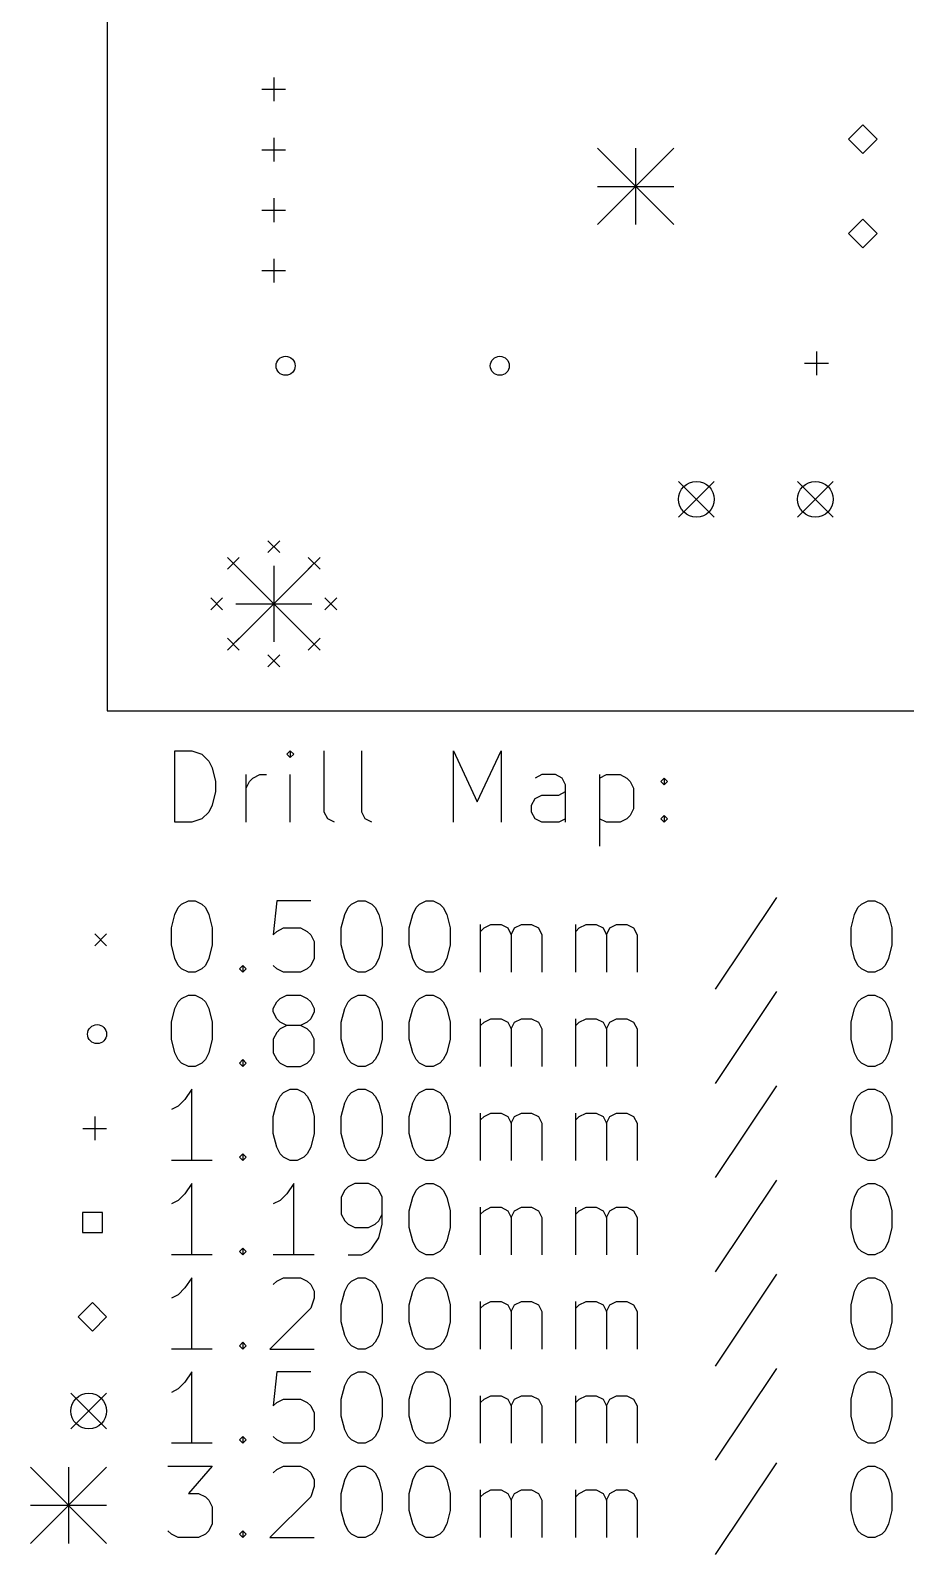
# Model space of a CAD drawing. Extents: x 1.1 to 12.3, y -11.3 to -6.1.
# Drawn here: x 1.054 to 2.502, y -11.238 to -8.717 of the extents above; entities that cross this region are included whole.
import ezdxf

# ---------------------------------------------------------------- set-up
doc = ezdxf.new("R2010")
doc.units = 0
doc.header["$MEASUREMENT"] = 0
doc.layers.add('BLACK', color=7, linetype='CONTINUOUS')

msp = doc.modelspace()

# ---------------------------------------------------------------- linework, layer by layer
at = {"layer": 'BLACK', "linetype": 'CONTINUOUS'}
for p, q in [((1.1811, -6.06299), (1.1811, -9.84252)), ((1.45669, -8.79449), (1.45669, -8.83386)), ((1.43701, -8.81417), (1.47638, -8.81417)), ((2.4315, -8.87323), (2.40787, -8.89685)), ((2.45512, -8.89685), (2.4315, -8.87323)), ((1.45669, -8.89449), (1.45669, -8.93386)), ((2.40787, -8.89685), (2.4315, -8.92047)), ((2.4315, -8.92047), (2.45512, -8.89685)), ((1.43701, -8.91417), (1.47638, -8.91417)), ((1.99252, -8.91181), (2.1185, -9.0378)), ((2.1185, -8.91181), (1.99252, -9.0378)), ((2.05551, -8.91181), (2.05551, -9.0378)), ((1.99252, -8.9748), (2.1185, -8.9748)), ((1.45669, -8.99449), (1.45669, -9.03386)), ((1.43701, -9.01417), (1.47638, -9.01417)), ((2.4315, -9.02913), (2.40787, -9.05276)), ((2.45512, -9.05276), (2.4315, -9.02913)), ((2.40787, -9.05276), (2.4315, -9.07638)), ((2.4315, -9.07638), (2.45512, -9.05276)), ((1.45669, -9.09449), (1.45669, -9.13386)), ((1.43701, -9.11417), (1.47638, -9.11417)), ((2.35472, -9.24783), (2.35472, -9.2872)), ((2.33504, -9.26752), (2.37441, -9.26752)), ((2.12657, -9.46299), (2.18563, -9.52205)), ((2.18563, -9.46299), (2.12657, -9.52205)), ((2.32343, -9.46299), (2.38248, -9.52205)), ((2.38248, -9.46299), (2.32343, -9.52205)), ((1.44685, -9.56102), (1.46654, -9.58071)), ((1.46654, -9.56102), (1.44685, -9.58071)), ((1.38004, -9.5887), (1.39972, -9.60838)), ((1.39972, -9.5887), (1.38004, -9.60838)), ((1.3937, -9.60236), (1.51969, -9.72835)), ((1.51969, -9.60236), (1.3937, -9.72835)), ((1.45669, -9.60236), (1.45669, -9.72835)), ((1.51366, -9.5887), (1.53335, -9.60838)), ((1.53335, -9.5887), (1.51366, -9.60838)), ((1.35236, -9.65551), (1.37205, -9.6752)), ((1.37205, -9.65551), (1.35236, -9.6752)), ((1.54134, -9.65551), (1.56102, -9.6752)), ((1.56102, -9.65551), (1.54134, -9.6752)), ((1.3937, -9.66535), (1.51969, -9.66535)), ((1.38004, -9.72233), (1.39972, -9.74201)), ((1.39972, -9.72233), (1.38004, -9.74201)), ((1.51366, -9.72233), (1.53335, -9.74201)), ((1.53335, -9.72233), (1.51366, -9.74201)), ((1.44685, -9.75), (1.46654, -9.76969)), ((1.46654, -9.75), (1.44685, -9.76969)), ((1.1811, -9.84252), (12.3228, -9.84252)), ((1.29289, -10.0269), (1.29289, -9.90875)), ((1.29289, -9.90875), (1.32101, -9.90875)), ((1.32101, -9.90875), (1.33788, -9.91437)), ((1.48411, -9.90875), (1.47849, -9.91437)), ((1.48974, -9.91437), (1.48411, -9.90875)), ((1.48411, -9.90875), (1.48411, -9.91999)), ((1.54035, -10.01), (1.54035, -9.90875)), ((1.60222, -10.01), (1.60222, -9.90875)), ((1.75408, -10.0269), (1.75408, -9.90875)), ((1.75408, -9.90875), (1.79345, -9.99311)), ((1.79345, -9.99311), (1.83282, -9.90875)), ((1.83282, -9.90875), (1.83282, -10.0269)), ((1.33788, -9.91437), (1.34913, -9.92562)), ((1.34913, -9.92562), (1.35475, -9.93687)), ((1.47849, -9.91437), (1.48411, -9.91999)), ((1.48411, -9.91999), (1.48974, -9.91437)), ((1.35475, -9.93687), (1.36038, -9.95936)), ((1.36038, -9.95936), (1.36038, -9.97624)), ((1.411, -10.0269), (1.411, -9.94812)), ((1.411, -9.97061), (1.41662, -9.95936)), ((1.41662, -9.95936), (1.42224, -9.95374)), ((1.42224, -9.95374), (1.43349, -9.94812)), ((1.43349, -9.94812), (1.44474, -9.94812)), ((1.48411, -10.0269), (1.48411, -9.94812)), ((1.90031, -9.94812), (1.88906, -9.95374)), ((1.92281, -9.94812), (1.90031, -9.94812)), ((1.93406, -9.95374), (1.92281, -9.94812)), ((1.93968, -9.96499), (1.93406, -9.95374)), ((1.99592, -9.94812), (1.99592, -10.0662)), ((1.99592, -9.95374), (2.00717, -9.94812)), ((2.00717, -9.94812), (2.02967, -9.94812)), ((2.02967, -9.94812), (2.04092, -9.95374)), ((2.04092, -9.95374), (2.04654, -9.95936)), ((2.04654, -9.95936), (2.05217, -9.97061)), ((2.09716, -9.95936), (2.10278, -9.95374)), ((2.10278, -9.96499), (2.09716, -9.95936)), ((2.10278, -9.95374), (2.10841, -9.95936)), ((2.10278, -9.95374), (2.10278, -9.96499)), ((2.10841, -9.95936), (2.10278, -9.96499)), ((1.36038, -9.97624), (1.35475, -9.99873)), ((1.88906, -9.98749), (1.90031, -9.98186)), ((1.90031, -9.98186), (1.92843, -9.98186)), ((1.92843, -9.98186), (1.93968, -9.97624)), ((1.93968, -10.0269), (1.93968, -9.96499)), ((2.05217, -9.97061), (2.05217, -10.0044)), ((1.34913, -10.01), (1.33788, -10.0212)), ((1.35475, -9.99873), (1.34913, -10.01)), ((1.54598, -10.0212), (1.54035, -10.01)), ((1.60785, -10.0212), (1.60222, -10.01)), ((1.88344, -9.99873), (1.88906, -9.98749)), ((1.88344, -10.01), (1.88344, -9.99873)), ((1.88906, -10.0212), (1.88344, -10.01)), ((2.05217, -10.0044), (2.04654, -10.0156)), ((1.32101, -10.0269), (1.29289, -10.0269)), ((1.33788, -10.0212), (1.32101, -10.0269)), ((1.55723, -10.0269), (1.54598, -10.0212)), ((1.61909, -10.0269), (1.60785, -10.0212)), ((1.90031, -10.0269), (1.88906, -10.0212)), ((1.92843, -10.0269), (1.90031, -10.0269)), ((1.93968, -10.0212), (1.92843, -10.0269)), ((2.00717, -10.0269), (1.99592, -10.0212)), ((2.02967, -10.0269), (2.00717, -10.0269)), ((2.04092, -10.0212), (2.02967, -10.0269)), ((2.04654, -10.0156), (2.04092, -10.0212)), ((2.09716, -10.0212), (2.10278, -10.0156)), ((2.10278, -10.0269), (2.09716, -10.0212)), ((2.10278, -10.0156), (2.10841, -10.0212)), ((2.10278, -10.0156), (2.10278, -10.0269)), ((2.10841, -10.0212), (2.10278, -10.0269)), ((1.30413, -10.1624), (1.31538, -10.1568)), ((1.31538, -10.1568), (1.32663, -10.1568)), ((1.32663, -10.1568), (1.33788, -10.1624)), ((1.46161, -10.1568), (1.45599, -10.213)), ((1.51786, -10.1568), (1.46161, -10.1568)), ((1.58535, -10.1624), (1.5966, -10.1568)), ((1.5966, -10.1568), (1.60785, -10.1568)), ((1.60785, -10.1568), (1.61909, -10.1624)), ((1.69783, -10.1624), (1.70908, -10.1568)), ((1.70908, -10.1568), (1.72033, -10.1568)), ((1.72033, -10.1568), (1.73158, -10.1624)), ((2.28839, -10.1512), (2.18715, -10.303)), ((2.42899, -10.1624), (2.44024, -10.1568)), ((2.44024, -10.1568), (2.45149, -10.1568)), ((2.45149, -10.1568), (2.46274, -10.1624)), ((1.28726, -10.2018), (1.29289, -10.1793)), ((1.29289, -10.1793), (1.29851, -10.168)), ((1.29851, -10.168), (1.30413, -10.1624)), ((1.33788, -10.1624), (1.3435, -10.168)), ((1.3435, -10.168), (1.34913, -10.1793)), ((1.34913, -10.1793), (1.35475, -10.2018)), ((1.56848, -10.2018), (1.5741, -10.1793)), ((1.5741, -10.1793), (1.57972, -10.168)), ((1.57972, -10.168), (1.58535, -10.1624)), ((1.61909, -10.1624), (1.62472, -10.168)), ((1.62472, -10.168), (1.63034, -10.1793)), ((1.63034, -10.1793), (1.63597, -10.2018)), ((1.68096, -10.2018), (1.68659, -10.1793)), ((1.68659, -10.1793), (1.69221, -10.168)), ((1.69221, -10.168), (1.69783, -10.1624)), ((1.73158, -10.1624), (1.7372, -10.168)), ((1.7372, -10.168), (1.74283, -10.1793)), ((1.74283, -10.1793), (1.74845, -10.2018)), ((2.41212, -10.2018), (2.41774, -10.1793)), ((2.41774, -10.1793), (2.42337, -10.168)), ((2.42337, -10.168), (2.42899, -10.1624)), ((2.46274, -10.1624), (2.46836, -10.168)), ((2.46836, -10.168), (2.47399, -10.1793)), ((2.47399, -10.1793), (2.47961, -10.2018)), ((1.16043, -10.2116), (1.18012, -10.2313)), ((1.18012, -10.2116), (1.16043, -10.2313)), ((1.28726, -10.2299), (1.28726, -10.2018)), ((1.35475, -10.2018), (1.35475, -10.2299)), ((1.45599, -10.213), (1.46161, -10.2074)), ((1.46161, -10.2074), (1.47286, -10.2018)), ((1.47286, -10.2018), (1.50098, -10.2018)), ((1.50098, -10.2018), (1.51223, -10.2074)), ((1.51223, -10.2074), (1.51786, -10.213)), ((1.56848, -10.2299), (1.56848, -10.2018)), ((1.63597, -10.2018), (1.63597, -10.2299)), ((1.68096, -10.2299), (1.68096, -10.2018)), ((1.74845, -10.2018), (1.74845, -10.2299)), ((1.79907, -10.2749), (1.79907, -10.1961)), ((1.79907, -10.2074), (1.8047, -10.2018)), ((1.8047, -10.2018), (1.81594, -10.1961)), ((1.81594, -10.1961), (1.83282, -10.1961)), ((1.83282, -10.1961), (1.84407, -10.2018)), ((1.84407, -10.2018), (1.84969, -10.213)), ((1.84969, -10.213), (1.85531, -10.2018)), ((1.85531, -10.2018), (1.86656, -10.1961)), ((1.86656, -10.1961), (1.88344, -10.1961)), ((1.88344, -10.1961), (1.89468, -10.2018)), ((1.89468, -10.2018), (1.90031, -10.213)), ((1.95655, -10.2749), (1.95655, -10.1961)), ((1.95655, -10.2074), (1.96218, -10.2018)), ((1.96218, -10.2018), (1.97343, -10.1961)), ((1.97343, -10.1961), (1.9903, -10.1961)), ((1.9903, -10.1961), (2.00155, -10.2018)), ((2.00155, -10.2018), (2.00717, -10.213)), ((2.00717, -10.213), (2.0128, -10.2018)), ((2.0128, -10.2018), (2.02404, -10.1961)), ((2.02404, -10.1961), (2.04092, -10.1961)), ((2.04092, -10.1961), (2.05217, -10.2018)), ((2.05217, -10.2018), (2.05779, -10.213)), ((2.41212, -10.2299), (2.41212, -10.2018)), ((2.47961, -10.2018), (2.47961, -10.2299)), ((1.29289, -10.2524), (1.28726, -10.2299)), ((1.35475, -10.2299), (1.34913, -10.2524)), ((1.51786, -10.213), (1.52348, -10.2243)), ((1.52348, -10.2243), (1.52348, -10.2524)), ((1.5741, -10.2524), (1.56848, -10.2299)), ((1.63597, -10.2299), (1.63034, -10.2524)), ((1.68659, -10.2524), (1.68096, -10.2299)), ((1.74845, -10.2299), (1.74283, -10.2524)), ((1.84969, -10.213), (1.84969, -10.2749)), ((1.90031, -10.213), (1.90031, -10.2749)), ((2.00717, -10.213), (2.00717, -10.2749)), ((2.05779, -10.213), (2.05779, -10.2749)), ((2.41774, -10.2524), (2.41212, -10.2299)), ((2.47961, -10.2299), (2.47399, -10.2524)), ((1.29851, -10.2636), (1.29289, -10.2524)), ((1.34913, -10.2524), (1.3435, -10.2636)), ((1.52348, -10.2524), (1.51786, -10.2636)), ((1.57972, -10.2636), (1.5741, -10.2524)), ((1.63034, -10.2524), (1.62472, -10.2636)), ((1.69221, -10.2636), (1.68659, -10.2524)), ((1.74283, -10.2524), (1.7372, -10.2636)), ((2.42337, -10.2636), (2.41774, -10.2524)), ((2.47399, -10.2524), (2.46836, -10.2636)), ((1.30413, -10.2693), (1.29851, -10.2636)), ((1.31538, -10.2749), (1.30413, -10.2693)), ((1.32663, -10.2749), (1.31538, -10.2749)), ((1.33788, -10.2693), (1.32663, -10.2749)), ((1.3435, -10.2636), (1.33788, -10.2693)), ((1.39975, -10.2693), (1.40537, -10.2636)), ((1.40537, -10.2749), (1.39975, -10.2693)), ((1.40537, -10.2636), (1.411, -10.2693)), ((1.40537, -10.2636), (1.40537, -10.2749)), ((1.411, -10.2693), (1.40537, -10.2749)), ((1.46161, -10.2693), (1.45599, -10.2636)), ((1.47286, -10.2749), (1.46161, -10.2693)), ((1.50098, -10.2749), (1.47286, -10.2749)), ((1.51223, -10.2693), (1.50098, -10.2749)), ((1.51786, -10.2636), (1.51223, -10.2693)), ((1.58535, -10.2693), (1.57972, -10.2636)), ((1.5966, -10.2749), (1.58535, -10.2693)), ((1.60785, -10.2749), (1.5966, -10.2749)), ((1.61909, -10.2693), (1.60785, -10.2749)), ((1.62472, -10.2636), (1.61909, -10.2693)), ((1.69783, -10.2693), (1.69221, -10.2636)), ((1.70908, -10.2749), (1.69783, -10.2693)), ((1.72033, -10.2749), (1.70908, -10.2749)), ((1.73158, -10.2693), (1.72033, -10.2749)), ((1.7372, -10.2636), (1.73158, -10.2693)), ((2.42899, -10.2693), (2.42337, -10.2636)), ((2.44024, -10.2749), (2.42899, -10.2693)), ((2.45149, -10.2749), (2.44024, -10.2749)), ((2.46274, -10.2693), (2.45149, -10.2749)), ((2.46836, -10.2636), (2.46274, -10.2693)), ((1.30413, -10.3183), (1.31538, -10.3127)), ((1.31538, -10.3127), (1.32663, -10.3127)), ((1.32663, -10.3127), (1.33788, -10.3183)), ((1.46724, -10.3183), (1.47849, -10.3127)), ((1.47849, -10.3127), (1.50098, -10.3127)), ((1.50098, -10.3127), (1.51223, -10.3183)), ((1.58535, -10.3183), (1.5966, -10.3127)), ((1.5966, -10.3127), (1.60785, -10.3127)), ((1.60785, -10.3127), (1.61909, -10.3183)), ((1.69783, -10.3183), (1.70908, -10.3127)), ((1.70908, -10.3127), (1.72033, -10.3127)), ((1.72033, -10.3127), (1.73158, -10.3183)), ((2.28839, -10.3071), (2.18715, -10.4589)), ((2.42899, -10.3183), (2.44024, -10.3127)), ((2.44024, -10.3127), (2.45149, -10.3127)), ((2.45149, -10.3127), (2.46274, -10.3183)), ((1.28726, -10.3577), (1.29289, -10.3352)), ((1.29289, -10.3352), (1.29851, -10.3239)), ((1.29851, -10.3239), (1.30413, -10.3183)), ((1.33788, -10.3183), (1.3435, -10.3239)), ((1.3435, -10.3239), (1.34913, -10.3352)), ((1.34913, -10.3352), (1.35475, -10.3577)), ((1.45599, -10.3352), (1.46161, -10.3239)), ((1.45599, -10.3408), (1.45599, -10.3352)), ((1.46161, -10.3239), (1.46724, -10.3183)), ((1.51223, -10.3183), (1.51786, -10.3239)), ((1.51786, -10.3239), (1.52348, -10.3352)), ((1.52348, -10.3352), (1.52348, -10.3408)), ((1.56848, -10.3577), (1.5741, -10.3352)), ((1.5741, -10.3352), (1.57972, -10.3239)), ((1.57972, -10.3239), (1.58535, -10.3183)), ((1.61909, -10.3183), (1.62472, -10.3239)), ((1.62472, -10.3239), (1.63034, -10.3352)), ((1.63034, -10.3352), (1.63597, -10.3577)), ((1.68096, -10.3577), (1.68659, -10.3352)), ((1.68659, -10.3352), (1.69221, -10.3239)), ((1.69221, -10.3239), (1.69783, -10.3183)), ((1.73158, -10.3183), (1.7372, -10.3239)), ((1.7372, -10.3239), (1.74283, -10.3352)), ((1.74283, -10.3352), (1.74845, -10.3577)), ((2.41212, -10.3577), (2.41774, -10.3352)), ((2.41774, -10.3352), (2.42337, -10.3239)), ((2.42337, -10.3239), (2.42899, -10.3183)), ((2.46274, -10.3183), (2.46836, -10.3239)), ((2.46836, -10.3239), (2.47399, -10.3352)), ((2.47399, -10.3352), (2.47961, -10.3577)), ((1.28726, -10.3858), (1.28726, -10.3577)), ((1.35475, -10.3577), (1.35475, -10.3858)), ((1.46161, -10.3521), (1.45599, -10.3408)), ((1.46724, -10.3577), (1.46161, -10.3521)), ((1.47849, -10.3633), (1.46724, -10.3577)), ((1.47849, -10.3633), (1.46724, -10.3689)), ((1.50098, -10.3633), (1.47849, -10.3633)), ((1.51223, -10.3577), (1.50098, -10.3633)), ((1.51223, -10.3689), (1.50098, -10.3633)), ((1.51786, -10.3521), (1.51223, -10.3577)), ((1.52348, -10.3408), (1.51786, -10.3521)), ((1.56848, -10.3858), (1.56848, -10.3577)), ((1.63597, -10.3577), (1.63597, -10.3858)), ((1.68096, -10.3858), (1.68096, -10.3577)), ((1.74845, -10.3577), (1.74845, -10.3858)), ((1.79907, -10.4308), (1.79907, -10.3521)), ((1.79907, -10.3633), (1.8047, -10.3577)), ((1.8047, -10.3577), (1.81594, -10.3521)), ((1.81594, -10.3521), (1.83282, -10.3521)), ((1.83282, -10.3521), (1.84407, -10.3577)), ((1.84407, -10.3577), (1.84969, -10.3689)), ((1.84969, -10.3689), (1.85531, -10.3577)), ((1.85531, -10.3577), (1.86656, -10.3521)), ((1.86656, -10.3521), (1.88344, -10.3521)), ((1.88344, -10.3521), (1.89468, -10.3577)), ((1.89468, -10.3577), (1.90031, -10.3689)), ((1.95655, -10.4308), (1.95655, -10.3521)), ((1.95655, -10.3633), (1.96218, -10.3577)), ((1.96218, -10.3577), (1.97343, -10.3521)), ((1.97343, -10.3521), (1.9903, -10.3521)), ((1.9903, -10.3521), (2.00155, -10.3577)), ((2.00155, -10.3577), (2.00717, -10.3689)), ((2.00717, -10.3689), (2.0128, -10.3577)), ((2.0128, -10.3577), (2.02404, -10.3521)), ((2.02404, -10.3521), (2.04092, -10.3521)), ((2.04092, -10.3521), (2.05217, -10.3577)), ((2.05217, -10.3577), (2.05779, -10.3689)), ((2.41212, -10.3858), (2.41212, -10.3577)), ((2.47961, -10.3577), (2.47961, -10.3858)), ((1.29289, -10.4083), (1.28726, -10.3858)), ((1.35475, -10.3858), (1.34913, -10.4083)), ((1.46161, -10.3746), (1.45599, -10.3858)), ((1.45599, -10.3858), (1.45599, -10.4083)), ((1.46724, -10.3689), (1.46161, -10.3746)), ((1.51786, -10.3746), (1.51223, -10.3689)), ((1.52348, -10.3858), (1.51786, -10.3746)), ((1.52348, -10.4083), (1.52348, -10.3858)), ((1.5741, -10.4083), (1.56848, -10.3858)), ((1.63597, -10.3858), (1.63034, -10.4083)), ((1.68659, -10.4083), (1.68096, -10.3858)), ((1.74845, -10.3858), (1.74283, -10.4083)), ((1.84969, -10.3689), (1.84969, -10.4308)), ((1.90031, -10.3689), (1.90031, -10.4308)), ((2.00717, -10.3689), (2.00717, -10.4308)), ((2.05779, -10.3689), (2.05779, -10.4308)), ((2.41774, -10.4083), (2.41212, -10.3858)), ((2.47961, -10.3858), (2.47399, -10.4083)), ((1.29851, -10.4195), (1.29289, -10.4083)), ((1.34913, -10.4083), (1.3435, -10.4195)), ((1.45599, -10.4083), (1.46161, -10.4195)), ((1.51786, -10.4195), (1.52348, -10.4083)), ((1.57972, -10.4195), (1.5741, -10.4083)), ((1.63034, -10.4083), (1.62472, -10.4195)), ((1.69221, -10.4195), (1.68659, -10.4083)), ((1.74283, -10.4083), (1.7372, -10.4195)), ((2.42337, -10.4195), (2.41774, -10.4083)), ((2.47399, -10.4083), (2.46836, -10.4195)), ((1.30413, -10.4252), (1.29851, -10.4195)), ((1.31538, -10.4308), (1.30413, -10.4252)), ((1.32663, -10.4308), (1.31538, -10.4308)), ((1.33788, -10.4252), (1.32663, -10.4308)), ((1.3435, -10.4195), (1.33788, -10.4252)), ((1.39975, -10.4252), (1.40537, -10.4195)), ((1.40537, -10.4308), (1.39975, -10.4252)), ((1.40537, -10.4195), (1.411, -10.4252)), ((1.40537, -10.4195), (1.40537, -10.4308)), ((1.411, -10.4252), (1.40537, -10.4308)), ((1.46161, -10.4195), (1.46724, -10.4252)), ((1.46724, -10.4252), (1.47849, -10.4308)), ((1.47849, -10.4308), (1.50098, -10.4308)), ((1.50098, -10.4308), (1.51223, -10.4252)), ((1.51223, -10.4252), (1.51786, -10.4195)), ((1.58535, -10.4252), (1.57972, -10.4195)), ((1.5966, -10.4308), (1.58535, -10.4252)), ((1.60785, -10.4308), (1.5966, -10.4308)), ((1.61909, -10.4252), (1.60785, -10.4308)), ((1.62472, -10.4195), (1.61909, -10.4252)), ((1.69783, -10.4252), (1.69221, -10.4195)), ((1.70908, -10.4308), (1.69783, -10.4252)), ((1.72033, -10.4308), (1.70908, -10.4308)), ((1.73158, -10.4252), (1.72033, -10.4308)), ((1.7372, -10.4195), (1.73158, -10.4252)), ((2.42899, -10.4252), (2.42337, -10.4195)), ((2.44024, -10.4308), (2.42899, -10.4252)), ((2.45149, -10.4308), (2.44024, -10.4308)), ((2.46274, -10.4252), (2.45149, -10.4308)), ((2.46836, -10.4195), (2.46274, -10.4252)), ((2.28839, -10.463), (2.18715, -10.6148)), ((1.30976, -10.4855), (1.29851, -10.4967)), ((1.32101, -10.4686), (1.30976, -10.4855)), ((1.32101, -10.5867), (1.32101, -10.4686)), ((1.46161, -10.4911), (1.46724, -10.4798)), ((1.46724, -10.4798), (1.47286, -10.4742)), ((1.47286, -10.4742), (1.48411, -10.4686)), ((1.48411, -10.4686), (1.49536, -10.4686)), ((1.49536, -10.4686), (1.50661, -10.4742)), ((1.50661, -10.4742), (1.51223, -10.4798)), ((1.51223, -10.4798), (1.51786, -10.4911)), ((1.5741, -10.4911), (1.57972, -10.4798)), ((1.57972, -10.4798), (1.58535, -10.4742)), ((1.58535, -10.4742), (1.5966, -10.4686)), ((1.5966, -10.4686), (1.60785, -10.4686)), ((1.60785, -10.4686), (1.61909, -10.4742)), ((1.61909, -10.4742), (1.62472, -10.4798)), ((1.62472, -10.4798), (1.63034, -10.4911)), ((1.68659, -10.4911), (1.69221, -10.4798)), ((1.69221, -10.4798), (1.69783, -10.4742)), ((1.69783, -10.4742), (1.70908, -10.4686)), ((1.70908, -10.4686), (1.72033, -10.4686)), ((1.72033, -10.4686), (1.73158, -10.4742)), ((1.73158, -10.4742), (1.7372, -10.4798)), ((1.7372, -10.4798), (1.74283, -10.4911)), ((2.41774, -10.4911), (2.42337, -10.4798)), ((2.42337, -10.4798), (2.42899, -10.4742)), ((2.42899, -10.4742), (2.44024, -10.4686)), ((2.44024, -10.4686), (2.45149, -10.4686)), ((2.45149, -10.4686), (2.46274, -10.4742)), ((2.46274, -10.4742), (2.46836, -10.4798)), ((2.46836, -10.4798), (2.47399, -10.4911)), ((1.16043, -10.5136), (1.16043, -10.553)), ((1.29851, -10.4967), (1.28726, -10.5023)), ((1.45599, -10.5136), (1.46161, -10.4911)), ((1.45599, -10.5417), (1.45599, -10.5136)), ((1.51786, -10.4911), (1.52348, -10.5136)), ((1.52348, -10.5136), (1.52348, -10.5417)), ((1.56848, -10.5136), (1.5741, -10.4911)), ((1.56848, -10.5417), (1.56848, -10.5136)), ((1.63034, -10.4911), (1.63597, -10.5136)), ((1.63597, -10.5136), (1.63597, -10.5417)), ((1.68096, -10.5136), (1.68659, -10.4911)), ((1.68096, -10.5417), (1.68096, -10.5136)), ((1.74283, -10.4911), (1.74845, -10.5136)), ((1.74845, -10.5136), (1.74845, -10.5417)), ((1.79907, -10.5867), (1.79907, -10.508)), ((1.79907, -10.5192), (1.8047, -10.5136)), ((1.8047, -10.5136), (1.81594, -10.508)), ((1.81594, -10.508), (1.83282, -10.508)), ((1.83282, -10.508), (1.84407, -10.5136)), ((1.84407, -10.5136), (1.84969, -10.5248)), ((1.84969, -10.5248), (1.85531, -10.5136)), ((1.85531, -10.5136), (1.86656, -10.508)), ((1.86656, -10.508), (1.88344, -10.508)), ((1.88344, -10.508), (1.89468, -10.5136)), ((1.89468, -10.5136), (1.90031, -10.5248)), ((1.95655, -10.5867), (1.95655, -10.508)), ((1.95655, -10.5192), (1.96218, -10.5136)), ((1.96218, -10.5136), (1.97343, -10.508)), ((1.97343, -10.508), (1.9903, -10.508)), ((1.9903, -10.508), (2.00155, -10.5136)), ((2.00155, -10.5136), (2.00717, -10.5248)), ((2.00717, -10.5248), (2.0128, -10.5136)), ((2.0128, -10.5136), (2.02404, -10.508)), ((2.02404, -10.508), (2.04092, -10.508)), ((2.04092, -10.508), (2.05217, -10.5136)), ((2.05217, -10.5136), (2.05779, -10.5248)), ((2.41212, -10.5136), (2.41774, -10.4911)), ((2.41212, -10.5417), (2.41212, -10.5136)), ((2.47399, -10.4911), (2.47961, -10.5136)), ((2.47961, -10.5136), (2.47961, -10.5417)), ((1.14075, -10.5333), (1.18012, -10.5333)), ((1.84969, -10.5248), (1.84969, -10.5867)), ((1.90031, -10.5248), (1.90031, -10.5867)), ((2.00717, -10.5248), (2.00717, -10.5867)), ((2.05779, -10.5248), (2.05779, -10.5867)), ((1.46161, -10.5642), (1.45599, -10.5417)), ((1.46724, -10.5754), (1.46161, -10.5642)), ((1.51786, -10.5642), (1.51223, -10.5754)), ((1.52348, -10.5417), (1.51786, -10.5642)), ((1.5741, -10.5642), (1.56848, -10.5417)), ((1.57972, -10.5754), (1.5741, -10.5642)), ((1.63034, -10.5642), (1.62472, -10.5754)), ((1.63597, -10.5417), (1.63034, -10.5642)), ((1.68659, -10.5642), (1.68096, -10.5417)), ((1.69221, -10.5754), (1.68659, -10.5642)), ((1.74283, -10.5642), (1.7372, -10.5754)), ((1.74845, -10.5417), (1.74283, -10.5642)), ((2.41774, -10.5642), (2.41212, -10.5417)), ((2.42337, -10.5754), (2.41774, -10.5642)), ((2.47399, -10.5642), (2.46836, -10.5754)), ((2.47961, -10.5417), (2.47399, -10.5642)), ((1.35475, -10.5867), (1.28726, -10.5867)), ((1.39975, -10.5811), (1.40537, -10.5754)), ((1.40537, -10.5867), (1.39975, -10.5811)), ((1.40537, -10.5754), (1.411, -10.5811)), ((1.40537, -10.5754), (1.40537, -10.5867)), ((1.411, -10.5811), (1.40537, -10.5867)), ((1.47286, -10.5811), (1.46724, -10.5754)), ((1.48411, -10.5867), (1.47286, -10.5811)), ((1.49536, -10.5867), (1.48411, -10.5867)), ((1.50661, -10.5811), (1.49536, -10.5867)), ((1.51223, -10.5754), (1.50661, -10.5811)), ((1.58535, -10.5811), (1.57972, -10.5754)), ((1.5966, -10.5867), (1.58535, -10.5811)), ((1.60785, -10.5867), (1.5966, -10.5867)), ((1.61909, -10.5811), (1.60785, -10.5867)), ((1.62472, -10.5754), (1.61909, -10.5811)), ((1.69783, -10.5811), (1.69221, -10.5754)), ((1.70908, -10.5867), (1.69783, -10.5811)), ((1.72033, -10.5867), (1.70908, -10.5867)), ((1.73158, -10.5811), (1.72033, -10.5867)), ((1.7372, -10.5754), (1.73158, -10.5811)), ((2.42899, -10.5811), (2.42337, -10.5754)), ((2.44024, -10.5867), (2.42899, -10.5811)), ((2.45149, -10.5867), (2.44024, -10.5867)), ((2.46274, -10.5811), (2.45149, -10.5867)), ((2.46836, -10.5754), (2.46274, -10.5811)), ((1.32101, -10.6245), (1.30976, -10.6414)), ((1.32101, -10.7426), (1.32101, -10.6245)), ((1.48974, -10.6245), (1.47849, -10.6414)), ((1.48974, -10.7426), (1.48974, -10.6245)), ((1.5741, -10.6357), (1.56848, -10.647)), ((1.57972, -10.6301), (1.5741, -10.6357)), ((1.59097, -10.6245), (1.57972, -10.6301)), ((1.61347, -10.6245), (1.59097, -10.6245)), ((1.62472, -10.6301), (1.61347, -10.6245)), ((1.63034, -10.6357), (1.62472, -10.6301)), ((1.63597, -10.647), (1.63034, -10.6357)), ((1.68659, -10.647), (1.69221, -10.6357)), ((1.69221, -10.6357), (1.69783, -10.6301)), ((1.69783, -10.6301), (1.70908, -10.6245)), ((1.70908, -10.6245), (1.72033, -10.6245)), ((1.72033, -10.6245), (1.73158, -10.6301)), ((1.73158, -10.6301), (1.7372, -10.6357)), ((1.7372, -10.6357), (1.74283, -10.647)), ((2.28839, -10.6189), (2.18715, -10.7707)), ((2.41774, -10.647), (2.42337, -10.6357)), ((2.42337, -10.6357), (2.42899, -10.6301)), ((2.42899, -10.6301), (2.44024, -10.6245)), ((2.44024, -10.6245), (2.45149, -10.6245)), ((2.45149, -10.6245), (2.46274, -10.6301)), ((2.46274, -10.6301), (2.46836, -10.6357)), ((2.46836, -10.6357), (2.47399, -10.647)), ((1.29851, -10.6526), (1.28726, -10.6582)), ((1.30976, -10.6414), (1.29851, -10.6526)), ((1.46724, -10.6526), (1.45599, -10.6582)), ((1.47849, -10.6414), (1.46724, -10.6526)), ((1.56848, -10.647), (1.56848, -10.6751)), ((1.63597, -10.692), (1.63597, -10.647)), ((1.68096, -10.6695), (1.68659, -10.647)), ((1.74283, -10.647), (1.74845, -10.6695)), ((1.79907, -10.7426), (1.79907, -10.6639)), ((1.8047, -10.6695), (1.81594, -10.6639)), ((1.81594, -10.6639), (1.83282, -10.6639)), ((1.83282, -10.6639), (1.84407, -10.6695)), ((1.85531, -10.6695), (1.86656, -10.6639)), ((1.86656, -10.6639), (1.88344, -10.6639)), ((1.88344, -10.6639), (1.89468, -10.6695)), ((1.95655, -10.7426), (1.95655, -10.6639)), ((1.96218, -10.6695), (1.97343, -10.6639)), ((1.97343, -10.6639), (1.9903, -10.6639)), ((1.9903, -10.6639), (2.00155, -10.6695)), ((2.0128, -10.6695), (2.02404, -10.6639)), ((2.02404, -10.6639), (2.04092, -10.6639)), ((2.04092, -10.6639), (2.05217, -10.6695)), ((2.41212, -10.6695), (2.41774, -10.647)), ((2.47399, -10.647), (2.47961, -10.6695)), ((1.17326, -10.6726), (1.14013, -10.6726)), ((1.14013, -10.6726), (1.14013, -10.7057)), ((1.17326, -10.7057), (1.17326, -10.6726)), ((1.56848, -10.6751), (1.5741, -10.6864)), ((1.5741, -10.6864), (1.57972, -10.692)), ((1.62472, -10.692), (1.63034, -10.6864)), ((1.63034, -10.6864), (1.63597, -10.6751)), ((1.68096, -10.6976), (1.68096, -10.6695)), ((1.74845, -10.6695), (1.74845, -10.6976)), ((1.79907, -10.6751), (1.8047, -10.6695)), ((1.84407, -10.6695), (1.84969, -10.6807)), ((1.84969, -10.6807), (1.85531, -10.6695)), ((1.84969, -10.6807), (1.84969, -10.7426)), ((1.89468, -10.6695), (1.90031, -10.6807)), ((1.90031, -10.6807), (1.90031, -10.7426)), ((1.95655, -10.6751), (1.96218, -10.6695)), ((2.00155, -10.6695), (2.00717, -10.6807)), ((2.00717, -10.6807), (2.0128, -10.6695)), ((2.00717, -10.6807), (2.00717, -10.7426)), ((2.05217, -10.6695), (2.05779, -10.6807)), ((2.05779, -10.6807), (2.05779, -10.7426)), ((2.41212, -10.6976), (2.41212, -10.6695)), ((2.47961, -10.6695), (2.47961, -10.6976)), ((1.14013, -10.7057), (1.17326, -10.7057)), ((1.57972, -10.692), (1.59097, -10.6976)), ((1.59097, -10.6976), (1.61347, -10.6976)), ((1.61347, -10.6976), (1.62472, -10.692)), ((1.61909, -10.7314), (1.63034, -10.7145)), ((1.63034, -10.7145), (1.63597, -10.692)), ((1.68659, -10.7201), (1.68096, -10.6976)), ((1.74845, -10.6976), (1.74283, -10.7201)), ((2.41774, -10.7201), (2.41212, -10.6976)), ((2.47961, -10.6976), (2.47399, -10.7201)), ((1.39975, -10.737), (1.40537, -10.7314)), ((1.40537, -10.7426), (1.39975, -10.737)), ((1.40537, -10.7314), (1.411, -10.737)), ((1.40537, -10.7314), (1.40537, -10.7426)), ((1.411, -10.737), (1.40537, -10.7426)), ((1.60222, -10.7426), (1.61347, -10.737)), ((1.61347, -10.737), (1.61909, -10.7314)), ((1.69221, -10.7314), (1.68659, -10.7201)), ((1.69783, -10.737), (1.69221, -10.7314)), ((1.70908, -10.7426), (1.69783, -10.737)), ((1.73158, -10.737), (1.72033, -10.7426)), ((1.7372, -10.7314), (1.73158, -10.737)), ((1.74283, -10.7201), (1.7372, -10.7314)), ((2.42337, -10.7314), (2.41774, -10.7201)), ((2.42899, -10.737), (2.42337, -10.7314)), ((2.44024, -10.7426), (2.42899, -10.737)), ((2.46274, -10.737), (2.45149, -10.7426)), ((2.46836, -10.7314), (2.46274, -10.737)), ((2.47399, -10.7201), (2.46836, -10.7314)), ((1.35475, -10.7426), (1.28726, -10.7426)), ((1.52348, -10.7426), (1.45599, -10.7426)), ((1.57972, -10.7426), (1.60222, -10.7426)), ((1.72033, -10.7426), (1.70908, -10.7426)), ((2.45149, -10.7426), (2.44024, -10.7426)), ((1.32101, -10.7804), (1.30976, -10.7973)), ((1.32101, -10.8985), (1.32101, -10.7804)), ((1.45599, -10.7916), (1.46161, -10.786)), ((1.46161, -10.786), (1.47286, -10.7804)), ((1.47286, -10.7804), (1.50098, -10.7804)), ((1.50098, -10.7804), (1.51223, -10.786)), ((1.51223, -10.786), (1.51786, -10.7916)), ((1.51786, -10.7916), (1.52348, -10.8029)), ((1.5741, -10.8029), (1.57972, -10.7916)), ((1.57972, -10.7916), (1.58535, -10.786)), ((1.58535, -10.786), (1.5966, -10.7804)), ((1.5966, -10.7804), (1.60785, -10.7804)), ((1.60785, -10.7804), (1.61909, -10.786)), ((1.61909, -10.786), (1.62472, -10.7916)), ((1.62472, -10.7916), (1.63034, -10.8029)), ((1.68659, -10.8029), (1.69221, -10.7916)), ((1.69221, -10.7916), (1.69783, -10.786)), ((1.69783, -10.786), (1.70908, -10.7804)), ((1.70908, -10.7804), (1.72033, -10.7804)), ((1.72033, -10.7804), (1.73158, -10.786)), ((1.73158, -10.786), (1.7372, -10.7916)), ((1.7372, -10.7916), (1.74283, -10.8029)), ((2.28839, -10.7748), (2.18715, -10.9266)), ((2.41774, -10.8029), (2.42337, -10.7916)), ((2.42337, -10.7916), (2.42899, -10.786)), ((2.42899, -10.786), (2.44024, -10.7804)), ((2.44024, -10.7804), (2.45149, -10.7804)), ((2.45149, -10.7804), (2.46274, -10.786)), ((2.46274, -10.786), (2.46836, -10.7916)), ((2.46836, -10.7916), (2.47399, -10.8029)), ((1.29851, -10.8085), (1.28726, -10.8141)), ((1.30976, -10.7973), (1.29851, -10.8085)), ((1.52348, -10.8141), (1.51786, -10.831)), ((1.52348, -10.8029), (1.52348, -10.8141)), ((1.56848, -10.8254), (1.5741, -10.8029)), ((1.63034, -10.8029), (1.63597, -10.8254)), ((1.68096, -10.8254), (1.68659, -10.8029)), ((1.74283, -10.8029), (1.74845, -10.8254)), ((2.41212, -10.8254), (2.41774, -10.8029)), ((2.47399, -10.8029), (2.47961, -10.8254)), ((1.1565, -10.8215), (1.13287, -10.8451)), ((1.18012, -10.8451), (1.1565, -10.8215)), ((1.51786, -10.831), (1.45037, -10.8985)), ((1.56848, -10.8535), (1.56848, -10.8254)), ((1.63597, -10.8254), (1.63597, -10.8535)), ((1.68096, -10.8535), (1.68096, -10.8254)), ((1.74845, -10.8254), (1.74845, -10.8535)), ((1.79907, -10.8985), (1.79907, -10.8198)), ((1.79907, -10.831), (1.8047, -10.8254)), ((1.8047, -10.8254), (1.81594, -10.8198)), ((1.81594, -10.8198), (1.83282, -10.8198)), ((1.83282, -10.8198), (1.84407, -10.8254)), ((1.84407, -10.8254), (1.84969, -10.8366)), ((1.84969, -10.8366), (1.85531, -10.8254)), ((1.84969, -10.8366), (1.84969, -10.8985)), ((1.85531, -10.8254), (1.86656, -10.8198)), ((1.86656, -10.8198), (1.88344, -10.8198)), ((1.88344, -10.8198), (1.89468, -10.8254)), ((1.89468, -10.8254), (1.90031, -10.8366)), ((1.90031, -10.8366), (1.90031, -10.8985)), ((1.95655, -10.8985), (1.95655, -10.8198)), ((1.95655, -10.831), (1.96218, -10.8254)), ((1.96218, -10.8254), (1.97343, -10.8198)), ((1.97343, -10.8198), (1.9903, -10.8198)), ((1.9903, -10.8198), (2.00155, -10.8254)), ((2.00155, -10.8254), (2.00717, -10.8366)), ((2.00717, -10.8366), (2.0128, -10.8254)), ((2.00717, -10.8366), (2.00717, -10.8985)), ((2.0128, -10.8254), (2.02404, -10.8198)), ((2.02404, -10.8198), (2.04092, -10.8198)), ((2.04092, -10.8198), (2.05217, -10.8254)), ((2.05217, -10.8254), (2.05779, -10.8366)), ((2.05779, -10.8366), (2.05779, -10.8985)), ((2.41212, -10.8535), (2.41212, -10.8254)), ((2.47961, -10.8254), (2.47961, -10.8535)), ((1.13287, -10.8451), (1.1565, -10.8687)), ((1.1565, -10.8687), (1.18012, -10.8451)), ((1.5741, -10.876), (1.56848, -10.8535)), ((1.63597, -10.8535), (1.63034, -10.876)), ((1.68659, -10.876), (1.68096, -10.8535)), ((1.74845, -10.8535), (1.74283, -10.876)), ((2.41774, -10.876), (2.41212, -10.8535)), ((2.47961, -10.8535), (2.47399, -10.876)), ((1.39975, -10.8929), (1.40537, -10.8873)), ((1.40537, -10.8985), (1.39975, -10.8929)), ((1.40537, -10.8873), (1.411, -10.8929)), ((1.40537, -10.8873), (1.40537, -10.8985)), ((1.411, -10.8929), (1.40537, -10.8985)), ((1.57972, -10.8873), (1.5741, -10.876)), ((1.58535, -10.8929), (1.57972, -10.8873)), ((1.5966, -10.8985), (1.58535, -10.8929)), ((1.61909, -10.8929), (1.60785, -10.8985)), ((1.62472, -10.8873), (1.61909, -10.8929)), ((1.63034, -10.876), (1.62472, -10.8873)), ((1.69221, -10.8873), (1.68659, -10.876)), ((1.69783, -10.8929), (1.69221, -10.8873)), ((1.70908, -10.8985), (1.69783, -10.8929)), ((1.73158, -10.8929), (1.72033, -10.8985)), ((1.7372, -10.8873), (1.73158, -10.8929)), ((1.74283, -10.876), (1.7372, -10.8873)), ((2.42337, -10.8873), (2.41774, -10.876)), ((2.42899, -10.8929), (2.42337, -10.8873)), ((2.44024, -10.8985), (2.42899, -10.8929)), ((2.46274, -10.8929), (2.45149, -10.8985)), ((2.46836, -10.8873), (2.46274, -10.8929)), ((2.47399, -10.876), (2.46836, -10.8873)), ((1.35475, -10.8985), (1.28726, -10.8985)), ((1.45037, -10.8985), (1.52348, -10.8985)), ((1.60785, -10.8985), (1.5966, -10.8985)), ((1.72033, -10.8985), (1.70908, -10.8985)), ((2.45149, -10.8985), (2.44024, -10.8985)), ((1.32101, -10.9363), (1.30976, -10.9532)), ((1.32101, -11.0544), (1.32101, -10.9363)), ((1.46161, -10.9363), (1.45599, -10.9925)), ((1.51786, -10.9363), (1.46161, -10.9363)), ((1.57972, -10.9476), (1.58535, -10.9419)), ((1.58535, -10.9419), (1.5966, -10.9363)), ((1.5966, -10.9363), (1.60785, -10.9363)), ((1.60785, -10.9363), (1.61909, -10.9419)), ((1.61909, -10.9419), (1.62472, -10.9476)), ((1.69221, -10.9476), (1.69783, -10.9419)), ((1.69783, -10.9419), (1.70908, -10.9363)), ((1.70908, -10.9363), (1.72033, -10.9363)), ((1.72033, -10.9363), (1.73158, -10.9419)), ((1.73158, -10.9419), (1.7372, -10.9476)), ((2.28839, -10.9307), (2.18715, -11.0825)), ((2.42337, -10.9476), (2.42899, -10.9419)), ((2.42899, -10.9419), (2.44024, -10.9363)), ((2.44024, -10.9363), (2.45149, -10.9363)), ((2.45149, -10.9363), (2.46274, -10.9419)), ((2.46274, -10.9419), (2.46836, -10.9476)), ((1.29851, -10.9644), (1.28726, -10.9701)), ((1.30976, -10.9532), (1.29851, -10.9644)), ((1.56848, -10.9813), (1.5741, -10.9588)), ((1.5741, -10.9588), (1.57972, -10.9476)), ((1.62472, -10.9476), (1.63034, -10.9588)), ((1.63034, -10.9588), (1.63597, -10.9813)), ((1.68096, -10.9813), (1.68659, -10.9588)), ((1.68659, -10.9588), (1.69221, -10.9476)), ((1.7372, -10.9476), (1.74283, -10.9588)), ((1.74283, -10.9588), (1.74845, -10.9813)), ((2.41212, -10.9813), (2.41774, -10.9588)), ((2.41774, -10.9588), (2.42337, -10.9476)), ((2.46836, -10.9476), (2.47399, -10.9588)), ((2.47399, -10.9588), (2.47961, -10.9813)), ((1.12106, -10.9715), (1.18012, -11.0305)), ((1.18012, -10.9715), (1.12106, -11.0305)), ((1.45599, -10.9925), (1.46161, -10.9869)), ((1.46161, -10.9869), (1.47286, -10.9813)), ((1.47286, -10.9813), (1.50098, -10.9813)), ((1.50098, -10.9813), (1.51223, -10.9869)), ((1.51223, -10.9869), (1.51786, -10.9925)), ((1.51786, -10.9925), (1.52348, -11.0038)), ((1.56848, -11.0094), (1.56848, -10.9813)), ((1.63597, -10.9813), (1.63597, -11.0094)), ((1.68096, -11.0094), (1.68096, -10.9813)), ((1.74845, -10.9813), (1.74845, -11.0094)), ((1.79907, -11.0544), (1.79907, -10.9757)), ((1.79907, -10.9869), (1.8047, -10.9813)), ((1.8047, -10.9813), (1.81594, -10.9757)), ((1.81594, -10.9757), (1.83282, -10.9757)), ((1.83282, -10.9757), (1.84407, -10.9813)), ((1.84407, -10.9813), (1.84969, -10.9925)), ((1.84969, -10.9925), (1.85531, -10.9813)), ((1.84969, -10.9925), (1.84969, -11.0544)), ((1.85531, -10.9813), (1.86656, -10.9757)), ((1.86656, -10.9757), (1.88344, -10.9757)), ((1.88344, -10.9757), (1.89468, -10.9813)), ((1.89468, -10.9813), (1.90031, -10.9925)), ((1.90031, -10.9925), (1.90031, -11.0544)), ((1.95655, -11.0544), (1.95655, -10.9757)), ((1.95655, -10.9869), (1.96218, -10.9813)), ((1.96218, -10.9813), (1.97343, -10.9757)), ((1.97343, -10.9757), (1.9903, -10.9757)), ((1.9903, -10.9757), (2.00155, -10.9813)), ((2.00155, -10.9813), (2.00717, -10.9925)), ((2.00717, -10.9925), (2.0128, -10.9813)), ((2.00717, -10.9925), (2.00717, -11.0544)), ((2.0128, -10.9813), (2.02404, -10.9757)), ((2.02404, -10.9757), (2.04092, -10.9757)), ((2.04092, -10.9757), (2.05217, -10.9813)), ((2.05217, -10.9813), (2.05779, -10.9925)), ((2.05779, -10.9925), (2.05779, -11.0544)), ((2.41212, -11.0094), (2.41212, -10.9813)), ((2.47961, -10.9813), (2.47961, -11.0094)), ((1.52348, -11.0038), (1.52348, -11.0319)), ((1.5741, -11.0319), (1.56848, -11.0094)), ((1.63597, -11.0094), (1.63034, -11.0319)), ((1.68659, -11.0319), (1.68096, -11.0094)), ((1.74845, -11.0094), (1.74283, -11.0319)), ((2.41774, -11.0319), (2.41212, -11.0094)), ((2.47961, -11.0094), (2.47399, -11.0319)), ((1.39975, -11.0488), (1.40537, -11.0432)), ((1.40537, -11.0432), (1.411, -11.0488)), ((1.40537, -11.0432), (1.40537, -11.0544)), ((1.46161, -11.0488), (1.45599, -11.0432)), ((1.51786, -11.0432), (1.51223, -11.0488)), ((1.52348, -11.0319), (1.51786, -11.0432)), ((1.57972, -11.0432), (1.5741, -11.0319)), ((1.58535, -11.0488), (1.57972, -11.0432)), ((1.62472, -11.0432), (1.61909, -11.0488)), ((1.63034, -11.0319), (1.62472, -11.0432)), ((1.69221, -11.0432), (1.68659, -11.0319)), ((1.69783, -11.0488), (1.69221, -11.0432)), ((1.7372, -11.0432), (1.73158, -11.0488)), ((1.74283, -11.0319), (1.7372, -11.0432)), ((2.42337, -11.0432), (2.41774, -11.0319)), ((2.42899, -11.0488), (2.42337, -11.0432)), ((2.46836, -11.0432), (2.46274, -11.0488)), ((2.47399, -11.0319), (2.46836, -11.0432)), ((1.35475, -11.0544), (1.28726, -11.0544)), ((1.40537, -11.0544), (1.39975, -11.0488)), ((1.411, -11.0488), (1.40537, -11.0544)), ((1.47286, -11.0544), (1.46161, -11.0488)), ((1.50098, -11.0544), (1.47286, -11.0544)), ((1.51223, -11.0488), (1.50098, -11.0544)), ((1.5966, -11.0544), (1.58535, -11.0488)), ((1.60785, -11.0544), (1.5966, -11.0544)), ((1.61909, -11.0488), (1.60785, -11.0544)), ((1.70908, -11.0544), (1.69783, -11.0488)), ((1.72033, -11.0544), (1.70908, -11.0544)), ((1.73158, -11.0488), (1.72033, -11.0544)), ((2.44024, -11.0544), (2.42899, -11.0488)), ((2.45149, -11.0544), (2.44024, -11.0544)), ((2.46274, -11.0488), (2.45149, -11.0544)), ((1.05413, -11.0939), (1.18012, -11.2199)), ((1.18012, -11.0939), (1.05413, -11.2199)), ((1.11713, -11.0939), (1.11713, -11.2199)), ((1.28164, -11.0922), (1.35475, -11.0922)), ((1.35475, -11.0922), (1.31538, -11.1372)), ((1.46161, -11.0978), (1.47286, -11.0922)), ((1.47286, -11.0922), (1.50098, -11.0922)), ((1.50098, -11.0922), (1.51223, -11.0978)), ((1.58535, -11.0978), (1.5966, -11.0922)), ((1.5966, -11.0922), (1.60785, -11.0922)), ((1.60785, -11.0922), (1.61909, -11.0978)), ((1.69783, -11.0978), (1.70908, -11.0922)), ((1.70908, -11.0922), (1.72033, -11.0922)), ((1.72033, -11.0922), (1.73158, -11.0978)), ((2.28839, -11.0866), (2.18715, -11.2384)), ((2.42899, -11.0978), (2.44024, -11.0922)), ((2.44024, -11.0922), (2.45149, -11.0922)), ((2.45149, -11.0922), (2.46274, -11.0978)), ((1.45599, -11.1035), (1.46161, -11.0978)), ((1.51223, -11.0978), (1.51786, -11.1035)), ((1.51786, -11.1035), (1.52348, -11.1147)), ((1.52348, -11.1147), (1.52348, -11.126)), ((1.56848, -11.1372), (1.5741, -11.1147)), ((1.5741, -11.1147), (1.57972, -11.1035)), ((1.57972, -11.1035), (1.58535, -11.0978)), ((1.61909, -11.0978), (1.62472, -11.1035)), ((1.62472, -11.1035), (1.63034, -11.1147)), ((1.63034, -11.1147), (1.63597, -11.1372)), ((1.68096, -11.1372), (1.68659, -11.1147)), ((1.68659, -11.1147), (1.69221, -11.1035)), ((1.69221, -11.1035), (1.69783, -11.0978)), ((1.73158, -11.0978), (1.7372, -11.1035)), ((1.7372, -11.1035), (1.74283, -11.1147)), ((1.74283, -11.1147), (1.74845, -11.1372)), ((2.41212, -11.1372), (2.41774, -11.1147)), ((2.41774, -11.1147), (2.42337, -11.1035)), ((2.42337, -11.1035), (2.42899, -11.0978)), ((2.46274, -11.0978), (2.46836, -11.1035)), ((2.46836, -11.1035), (2.47399, -11.1147)), ((2.47399, -11.1147), (2.47961, -11.1372)), ((1.31538, -11.1372), (1.33226, -11.1372)), ((1.33226, -11.1372), (1.3435, -11.1428)), ((1.3435, -11.1428), (1.34913, -11.1485)), ((1.51786, -11.1428), (1.45037, -11.2103)), ((1.52348, -11.126), (1.51786, -11.1428)), ((1.56848, -11.1653), (1.56848, -11.1372)), ((1.63597, -11.1372), (1.63597, -11.1653)), ((1.68096, -11.1653), (1.68096, -11.1372)), ((1.74845, -11.1372), (1.74845, -11.1653)), ((1.79907, -11.2103), (1.79907, -11.1316)), ((1.79907, -11.1428), (1.8047, -11.1372)), ((1.8047, -11.1372), (1.81594, -11.1316)), ((1.81594, -11.1316), (1.83282, -11.1316)), ((1.83282, -11.1316), (1.84407, -11.1372)), ((1.84407, -11.1372), (1.84969, -11.1485)), ((1.84969, -11.1485), (1.85531, -11.1372)), ((1.85531, -11.1372), (1.86656, -11.1316)), ((1.86656, -11.1316), (1.88344, -11.1316)), ((1.88344, -11.1316), (1.89468, -11.1372)), ((1.89468, -11.1372), (1.90031, -11.1485)), ((1.95655, -11.2103), (1.95655, -11.1316)), ((1.95655, -11.1428), (1.96218, -11.1372)), ((1.96218, -11.1372), (1.97343, -11.1316)), ((1.97343, -11.1316), (1.9903, -11.1316)), ((1.9903, -11.1316), (2.00155, -11.1372)), ((2.00155, -11.1372), (2.00717, -11.1485)), ((2.00717, -11.1485), (2.0128, -11.1372)), ((2.0128, -11.1372), (2.02404, -11.1316)), ((2.02404, -11.1316), (2.04092, -11.1316)), ((2.04092, -11.1316), (2.05217, -11.1372)), ((2.05217, -11.1372), (2.05779, -11.1485)), ((2.41212, -11.1653), (2.41212, -11.1372)), ((2.47961, -11.1372), (2.47961, -11.1653)), ((1.05413, -11.1569), (1.18012, -11.1569)), ((1.34913, -11.1485), (1.35475, -11.1597)), ((1.35475, -11.1597), (1.35475, -11.1878)), ((1.5741, -11.1878), (1.56848, -11.1653)), ((1.63597, -11.1653), (1.63034, -11.1878)), ((1.68659, -11.1878), (1.68096, -11.1653)), ((1.74845, -11.1653), (1.74283, -11.1878)), ((1.84969, -11.1485), (1.84969, -11.2103)), ((1.90031, -11.1485), (1.90031, -11.2103)), ((2.00717, -11.1485), (2.00717, -11.2103)), ((2.05779, -11.1485), (2.05779, -11.2103)), ((2.41774, -11.1878), (2.41212, -11.1653)), ((2.47961, -11.1653), (2.47399, -11.1878)), ((1.35475, -11.1878), (1.34913, -11.1991)), ((1.57972, -11.1991), (1.5741, -11.1878)), ((1.63034, -11.1878), (1.62472, -11.1991)), ((1.69221, -11.1991), (1.68659, -11.1878)), ((1.74283, -11.1878), (1.7372, -11.1991)), ((2.42337, -11.1991), (2.41774, -11.1878)), ((2.47399, -11.1878), (2.46836, -11.1991)), ((1.28726, -11.2047), (1.28164, -11.1991)), ((1.29851, -11.2103), (1.28726, -11.2047)), ((1.33226, -11.2103), (1.29851, -11.2103)), ((1.3435, -11.2047), (1.33226, -11.2103)), ((1.34913, -11.1991), (1.3435, -11.2047)), ((1.39975, -11.2047), (1.40537, -11.1991)), ((1.40537, -11.2103), (1.39975, -11.2047)), ((1.40537, -11.1991), (1.411, -11.2047)), ((1.40537, -11.1991), (1.40537, -11.2103)), ((1.411, -11.2047), (1.40537, -11.2103)), ((1.45037, -11.2103), (1.52348, -11.2103)), ((1.58535, -11.2047), (1.57972, -11.1991)), ((1.5966, -11.2103), (1.58535, -11.2047)), ((1.60785, -11.2103), (1.5966, -11.2103)), ((1.61909, -11.2047), (1.60785, -11.2103)), ((1.62472, -11.1991), (1.61909, -11.2047)), ((1.69783, -11.2047), (1.69221, -11.1991)), ((1.70908, -11.2103), (1.69783, -11.2047)), ((1.72033, -11.2103), (1.70908, -11.2103)), ((1.73158, -11.2047), (1.72033, -11.2103)), ((1.7372, -11.1991), (1.73158, -11.2047)), ((2.42899, -11.2047), (2.42337, -11.1991)), ((2.44024, -11.2103), (2.42899, -11.2047)), ((2.45149, -11.2103), (2.44024, -11.2103)), ((2.46274, -11.2047), (2.45149, -11.2103)), ((2.46836, -11.1991), (2.46274, -11.2047))]:
    msp.add_line(p, q, dxfattribs=at)
at = {"layer": 'BLACK'}
for centre, radius in [((1.47638, -9.27165), 0.01575), ((1.83071, -9.27165), 0.01575), ((2.1561, -9.49252), 0.02953), ((2.35295, -9.49252), 0.02953), ((1.16437, -10.3774), 0.01575), ((1.15059, -11.001), 0.02953)]:
    msp.add_circle(centre, radius, dxfattribs=at)

doc.saveas('drawing.dxf')
